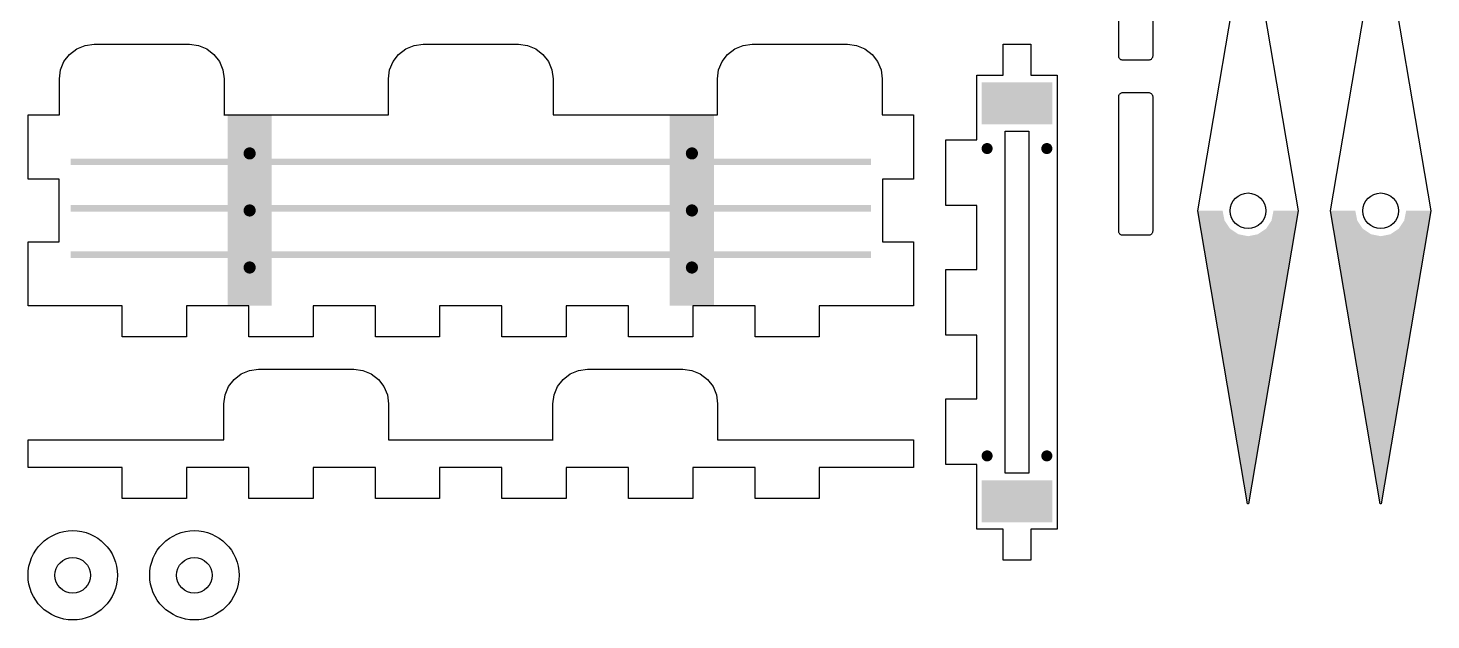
# Model space of a CAD drawing. Header units: millimetres. Extents: x 6 to 299, y 6 to 451.
# Drawn here: x 172 to 298.8, y 6.5 to 60 of the extents above; entities that cross this region are included whole.
import ezdxf

# ---------------------------------------------------------------- set-up
doc = ezdxf.new("R2010")
doc.units = ezdxf.units.MM
doc.layers.add('CUT', color=1, linetype='Continuous')
doc.layers.add('RASTER', color=7, linetype='Continuous')

msp = doc.modelspace()

# ---------------------------------------------------------------- hatches: boundary and pattern name
at = {"layer": 'RASTER'}
for points in [[(264.6, 55.1), (264.6, 51.3), (258.2, 51.3), (258.2, 55.1)], [(190, 52.1), (194, 52.1), (194, 34.9), (190, 34.9)], [(230, 52.1), (234, 52.1), (234, 34.9), (230, 34.9)], [(259.2, 49.1), (259.196, 49.035), (259.183, 48.971), (259.162, 48.909), (259.133, 48.85), (259.097, 48.796), (259.054, 48.746), (259.004, 48.703), (258.95, 48.667), (258.891, 48.638), (258.829, 48.617), (258.765, 48.604), (258.7, 48.6), (258.635, 48.604), (258.571, 48.617), (258.509, 48.638), (258.45, 48.667), (258.396, 48.703), (258.346, 48.746), (258.303, 48.796), (258.267, 48.85), (258.238, 48.909), (258.217, 48.971), (258.204, 49.035), (258.2, 49.1), (258.204, 49.165), (258.217, 49.229), (258.238, 49.291), (258.267, 49.35), (258.303, 49.404), (258.346, 49.454), (258.396, 49.497), (258.45, 49.533), (258.509, 49.562), (258.571, 49.583), (258.635, 49.596), (258.7, 49.6), (258.765, 49.596), (258.829, 49.583), (258.891, 49.562), (258.95, 49.533), (259.004, 49.497), (259.054, 49.454), (259.097, 49.404), (259.133, 49.35), (259.162, 49.291), (259.183, 49.229), (259.196, 49.165)], [(264.6, 49.1), (264.596, 49.035), (264.583, 48.971), (264.562, 48.909), (264.533, 48.85), (264.497, 48.796), (264.454, 48.746), (264.404, 48.703), (264.35, 48.667), (264.291, 48.638), (264.229, 48.617), (264.165, 48.604), (264.1, 48.6), (264.035, 48.604), (263.971, 48.617), (263.909, 48.638), (263.85, 48.667), (263.796, 48.703), (263.746, 48.746), (263.703, 48.796), (263.667, 48.85), (263.638, 48.909), (263.617, 48.971), (263.604, 49.035), (263.6, 49.1), (263.604, 49.165), (263.617, 49.229), (263.638, 49.291), (263.667, 49.35), (263.703, 49.404), (263.746, 49.454), (263.796, 49.497), (263.85, 49.533), (263.909, 49.562), (263.971, 49.583), (264.035, 49.596), (264.1, 49.6), (264.165, 49.596), (264.229, 49.583), (264.291, 49.562), (264.35, 49.533), (264.404, 49.497), (264.454, 49.454), (264.497, 49.404), (264.533, 49.35), (264.562, 49.291), (264.583, 49.229), (264.596, 49.165)], [(192.55, 48.66), (192.545, 48.588), (192.531, 48.518), (192.508, 48.45), (192.476, 48.385), (192.436, 48.325), (192.389, 48.271), (192.335, 48.224), (192.275, 48.184), (192.21, 48.152), (192.142, 48.129), (192.072, 48.115), (192, 48.11), (191.928, 48.115), (191.858, 48.129), (191.79, 48.152), (191.725, 48.184), (191.665, 48.224), (191.611, 48.271), (191.564, 48.325), (191.524, 48.385), (191.492, 48.45), (191.469, 48.518), (191.455, 48.588), (191.45, 48.66), (191.455, 48.732), (191.469, 48.802), (191.492, 48.87), (191.524, 48.935), (191.564, 48.995), (191.611, 49.049), (191.665, 49.096), (191.725, 49.136), (191.79, 49.168), (191.858, 49.191), (191.928, 49.205), (192, 49.21), (192.072, 49.205), (192.142, 49.191), (192.21, 49.168), (192.275, 49.136), (192.335, 49.096), (192.389, 49.049), (192.436, 48.995), (192.476, 48.935), (192.508, 48.87), (192.531, 48.802), (192.545, 48.732)], [(232.55, 48.66), (232.545, 48.588), (232.531, 48.518), (232.508, 48.45), (232.476, 48.385), (232.436, 48.325), (232.389, 48.271), (232.335, 48.224), (232.275, 48.184), (232.21, 48.152), (232.142, 48.129), (232.072, 48.115), (232, 48.11), (231.928, 48.115), (231.858, 48.129), (231.79, 48.152), (231.725, 48.184), (231.665, 48.224), (231.611, 48.271), (231.564, 48.325), (231.524, 48.385), (231.492, 48.45), (231.469, 48.518), (231.455, 48.588), (231.45, 48.66), (231.455, 48.732), (231.469, 48.802), (231.492, 48.87), (231.524, 48.935), (231.564, 48.995), (231.611, 49.049), (231.665, 49.096), (231.725, 49.136), (231.79, 49.168), (231.858, 49.191), (231.928, 49.205), (232, 49.21), (232.072, 49.205), (232.142, 49.191), (232.21, 49.168), (232.275, 49.136), (232.335, 49.096), (232.389, 49.049), (232.436, 48.995), (232.476, 48.935), (232.508, 48.87), (232.531, 48.802), (232.545, 48.732)], [(175.8, 48.2), (248.2, 48.2), (248.2, 47.6), (175.8, 47.6)], [(175.8, 44), (248.2, 44), (248.2, 43.4), (175.8, 43.4)], [(192.55, 43.5), (192.545, 43.428), (192.531, 43.358), (192.508, 43.29), (192.476, 43.225), (192.436, 43.165), (192.389, 43.111), (192.335, 43.064), (192.275, 43.024), (192.21, 42.992), (192.142, 42.969), (192.072, 42.955), (192, 42.95), (191.928, 42.955), (191.858, 42.969), (191.79, 42.992), (191.725, 43.024), (191.665, 43.064), (191.611, 43.111), (191.564, 43.165), (191.524, 43.225), (191.492, 43.29), (191.469, 43.358), (191.455, 43.428), (191.45, 43.5), (191.455, 43.572), (191.469, 43.642), (191.492, 43.71), (191.524, 43.775), (191.564, 43.835), (191.611, 43.889), (191.665, 43.936), (191.725, 43.976), (191.79, 44.008), (191.858, 44.031), (191.928, 44.045), (192, 44.05), (192.072, 44.045), (192.142, 44.031), (192.21, 44.008), (192.275, 43.976), (192.335, 43.936), (192.389, 43.889), (192.436, 43.835), (192.476, 43.775), (192.508, 43.71), (192.531, 43.642), (192.545, 43.572)], [(232.55, 43.5), (232.545, 43.428), (232.531, 43.358), (232.508, 43.29), (232.476, 43.225), (232.436, 43.165), (232.389, 43.111), (232.335, 43.064), (232.275, 43.024), (232.21, 42.992), (232.142, 42.969), (232.072, 42.955), (232, 42.95), (231.928, 42.955), (231.858, 42.969), (231.79, 42.992), (231.725, 43.024), (231.665, 43.064), (231.611, 43.111), (231.564, 43.165), (231.524, 43.225), (231.492, 43.29), (231.469, 43.358), (231.455, 43.428), (231.45, 43.5), (231.455, 43.572), (231.469, 43.642), (231.492, 43.71), (231.524, 43.775), (231.564, 43.835), (231.611, 43.889), (231.665, 43.936), (231.725, 43.976), (231.79, 44.008), (231.858, 44.031), (231.928, 44.045), (232, 44.05), (232.072, 44.045), (232.142, 44.031), (232.21, 44.008), (232.275, 43.976), (232.335, 43.936), (232.389, 43.889), (232.436, 43.835), (232.476, 43.775), (232.508, 43.71), (232.531, 43.642), (232.545, 43.572)], [(282.3, 16.972), (277.8, 43.472), (280, 43.472), (280, 43.472), (280.175, 42.592), (280.674, 41.845), (281.42, 41.347), (282.3, 41.172), (283.18, 41.347), (283.926, 41.845), (284.425, 42.592), (284.6, 43.472), (284.6, 43.472), (286.8, 43.472)], [(294.3, 16.972), (289.8, 43.472), (292, 43.472), (292, 43.472), (292.175, 42.592), (292.674, 41.845), (293.42, 41.347), (294.3, 41.172), (295.18, 41.347), (295.926, 41.845), (296.425, 42.592), (296.6, 43.472), (296.6, 43.472), (298.8, 43.472)], [(175.8, 39.8), (248.2, 39.8), (248.2, 39.2), (175.8, 39.2)], [(192.55, 38.34), (192.545, 38.268), (192.531, 38.198), (192.508, 38.13), (192.476, 38.065), (192.436, 38.005), (192.389, 37.951), (192.335, 37.904), (192.275, 37.864), (192.21, 37.832), (192.142, 37.809), (192.072, 37.795), (192, 37.79), (191.928, 37.795), (191.858, 37.809), (191.79, 37.832), (191.725, 37.864), (191.665, 37.904), (191.611, 37.951), (191.564, 38.005), (191.524, 38.065), (191.492, 38.13), (191.469, 38.198), (191.455, 38.268), (191.45, 38.34), (191.455, 38.412), (191.469, 38.482), (191.492, 38.55), (191.524, 38.615), (191.564, 38.675), (191.611, 38.729), (191.665, 38.776), (191.725, 38.816), (191.79, 38.848), (191.858, 38.871), (191.928, 38.885), (192, 38.89), (192.072, 38.885), (192.142, 38.871), (192.21, 38.848), (192.275, 38.816), (192.335, 38.776), (192.389, 38.729), (192.436, 38.675), (192.476, 38.615), (192.508, 38.55), (192.531, 38.482), (192.545, 38.412)], [(232.55, 38.34), (232.545, 38.268), (232.531, 38.198), (232.508, 38.13), (232.476, 38.065), (232.436, 38.005), (232.389, 37.951), (232.335, 37.904), (232.275, 37.864), (232.21, 37.832), (232.142, 37.809), (232.072, 37.795), (232, 37.79), (231.928, 37.795), (231.858, 37.809), (231.79, 37.832), (231.725, 37.864), (231.665, 37.904), (231.611, 37.951), (231.564, 38.005), (231.524, 38.065), (231.492, 38.13), (231.469, 38.198), (231.455, 38.268), (231.45, 38.34), (231.455, 38.412), (231.469, 38.482), (231.492, 38.55), (231.524, 38.615), (231.564, 38.675), (231.611, 38.729), (231.665, 38.776), (231.725, 38.816), (231.79, 38.848), (231.858, 38.871), (231.928, 38.885), (232, 38.89), (232.072, 38.885), (232.142, 38.871), (232.21, 38.848), (232.275, 38.816), (232.335, 38.776), (232.389, 38.729), (232.436, 38.675), (232.476, 38.615), (232.508, 38.55), (232.531, 38.482), (232.545, 38.412)], [(259.2, 21.299), (259.196, 21.234), (259.183, 21.17), (259.162, 21.108), (259.133, 21.049), (259.097, 20.995), (259.054, 20.945), (259.004, 20.902), (258.95, 20.866), (258.891, 20.837), (258.829, 20.816), (258.765, 20.803), (258.7, 20.799), (258.635, 20.803), (258.571, 20.816), (258.509, 20.837), (258.45, 20.866), (258.396, 20.902), (258.346, 20.945), (258.303, 20.995), (258.267, 21.049), (258.238, 21.108), (258.217, 21.17), (258.204, 21.234), (258.2, 21.299), (258.204, 21.364), (258.217, 21.428), (258.238, 21.49), (258.267, 21.549), (258.303, 21.603), (258.346, 21.653), (258.396, 21.696), (258.45, 21.732), (258.509, 21.761), (258.571, 21.782), (258.635, 21.795), (258.7, 21.799), (258.765, 21.795), (258.829, 21.782), (258.891, 21.761), (258.95, 21.732), (259.004, 21.696), (259.054, 21.653), (259.097, 21.603), (259.133, 21.549), (259.162, 21.49), (259.183, 21.428), (259.196, 21.364)], [(264.6, 21.299), (264.596, 21.234), (264.583, 21.17), (264.562, 21.108), (264.533, 21.049), (264.497, 20.995), (264.454, 20.945), (264.404, 20.902), (264.35, 20.866), (264.291, 20.837), (264.229, 20.816), (264.165, 20.803), (264.1, 20.799), (264.035, 20.803), (263.971, 20.816), (263.909, 20.837), (263.85, 20.866), (263.796, 20.902), (263.746, 20.945), (263.703, 20.995), (263.667, 21.049), (263.638, 21.108), (263.617, 21.17), (263.604, 21.234), (263.6, 21.299), (263.604, 21.364), (263.617, 21.428), (263.638, 21.49), (263.667, 21.549), (263.703, 21.603), (263.746, 21.653), (263.796, 21.696), (263.85, 21.732), (263.909, 21.761), (263.971, 21.782), (264.035, 21.795), (264.1, 21.799), (264.165, 21.795), (264.229, 21.782), (264.291, 21.761), (264.35, 21.732), (264.404, 21.696), (264.454, 21.653), (264.497, 21.603), (264.533, 21.549), (264.562, 21.49), (264.583, 21.428), (264.596, 21.364)], [(264.6, 19.099), (264.6, 15.299), (258.2, 15.299), (258.2, 19.099)]]:
    msp.add_hatch(color=7, dxfattribs=at).paths.add_polyline_path(points)

# ---------------------------------------------------------------- linework, layer by layer
at = {"layer": 'CUT'}
for points in [[(282.339, 16.965), (282.261, 16.965), (277.759, 43.472), (282.261, 69.978), (282.339, 69.978), (286.841, 43.472)], [(294.339, 16.965), (294.261, 16.965), (289.759, 43.472), (294.261, 69.978), (294.339, 69.978), (298.841, 43.472)], [(174.8, 52.14), (174.79, 52.14), (174.79, 55.403), (174.897, 56.213), (175.21, 56.97), (175.709, 57.621), (176.36, 58.12), (177.117, 58.433), (177.927, 58.54), (186.553, 58.54), (187.363, 58.433), (188.12, 58.12), (188.771, 57.621), (189.27, 56.97), (189.583, 56.213), (189.69, 55.403), (189.69, 52.14), (189.68, 52.14), (204.56, 52.14), (204.55, 52.14), (204.55, 55.403), (204.657, 56.213), (204.97, 56.97), (205.469, 57.621), (206.12, 58.12), (206.877, 58.433), (207.687, 58.54), (216.313, 58.54), (217.123, 58.433), (217.88, 58.12), (218.531, 57.621), (219.03, 56.97), (219.343, 56.213), (219.45, 55.403), (219.45, 52.14), (219.44, 52.14), (234.32, 52.14), (234.31, 52.14), (234.31, 55.403), (234.417, 56.213), (234.73, 56.97), (235.229, 57.621), (235.88, 58.12), (236.637, 58.433), (237.447, 58.54), (246.073, 58.54), (246.883, 58.433), (247.64, 58.12), (248.291, 57.621), (248.79, 56.97), (249.103, 56.213), (249.21, 55.403), (249.21, 52.14), (249.2, 52.14), (252.04, 52.14), (252.04, 46.327), (249.24, 46.327), (249.24, 40.673), (252.04, 40.673), (252.04, 34.86), (249.2, 34.86), (243.517, 34.86), (243.517, 32.06), (237.714, 32.06), (237.714, 34.86), (232.071, 34.86), (232.071, 32.06), (226.268, 32.06), (226.268, 34.86), (220.625, 34.86), (220.625, 32.06), (214.822, 32.06), (214.822, 34.86), (209.178, 34.86), (209.178, 32.06), (203.375, 32.06), (203.375, 34.86), (197.732, 34.86), (197.732, 32.06), (191.929, 32.06), (191.929, 34.86), (186.286, 34.86), (186.286, 32.06), (180.483, 32.06), (180.483, 34.86), (174.8, 34.86), (171.96, 34.86), (171.96, 40.673), (174.76, 40.673), (174.76, 46.327), (171.96, 46.327), (171.96, 52.14)], [(265.04, 55.74), (265.04, 14.659), (262.64, 14.659), (262.64, 11.859), (260.16, 11.859), (260.16, 14.659), (257.76, 14.659), (257.76, 20.516), (254.96, 20.516), (254.96, 26.454), (257.76, 26.454), (257.76, 32.231), (254.96, 32.231), (254.96, 38.168), (257.76, 38.168), (257.76, 43.945), (254.96, 43.945), (254.96, 49.883), (257.76, 49.883), (257.76, 55.74), (260.16, 55.74), (260.16, 58.54), (262.64, 58.54), (262.64, 55.74)], [(273.241, 54.172), (273.308, 54.169), (273.37, 54.16), (273.428, 54.145), (273.48, 54.123), (273.527, 54.095), (273.568, 54.06), (273.603, 54.019), (273.631, 53.972), (273.653, 53.919), (273.668, 53.862), (273.677, 53.799), (273.68, 53.733), (273.68, 41.691), (273.677, 41.624), (273.668, 41.562), (273.653, 41.504), (273.631, 41.452), (273.603, 41.404), (273.568, 41.363), (273.527, 41.329), (273.48, 41.3), (273.428, 41.279), (273.37, 41.264), (273.308, 41.255), (273.241, 41.252), (271.039, 41.252), (270.972, 41.255), (270.91, 41.264), (270.852, 41.279), (270.8, 41.3), (270.753, 41.329), (270.712, 41.363), (270.677, 41.404), (270.649, 41.452), (270.627, 41.504), (270.612, 41.562), (270.603, 41.624), (270.6, 41.691), (270.6, 53.733), (270.603, 53.799), (270.612, 53.862), (270.627, 53.919), (270.649, 53.972), (270.677, 54.019), (270.712, 54.06), (270.753, 54.095), (270.8, 54.123), (270.852, 54.145), (270.91, 54.16), (270.972, 54.169), (271.039, 54.172)], [(262.46, 50.66), (262.46, 19.739), (260.34, 19.739), (260.34, 50.66)], [(171.96, 22.74), (174.8, 22.74), (189.68, 22.74), (189.67, 22.74), (189.67, 26.003), (189.777, 26.813), (190.09, 27.57), (190.589, 28.221), (191.24, 28.72), (191.997, 29.033), (192.807, 29.14), (201.433, 29.14), (202.243, 29.033), (203, 28.72), (203.651, 28.221), (204.15, 27.57), (204.463, 26.813), (204.57, 26.003), (204.57, 22.74), (204.56, 22.74), (219.44, 22.74), (219.43, 22.74), (219.43, 26.003), (219.537, 26.813), (219.85, 27.57), (220.349, 28.221), (221, 28.72), (221.757, 29.033), (222.567, 29.14), (231.193, 29.14), (232.003, 29.033), (232.76, 28.72), (233.411, 28.221), (233.91, 27.57), (234.223, 26.813), (234.33, 26.003), (234.33, 22.74), (234.32, 22.74), (249.2, 22.74), (252.04, 22.74), (252.04, 20.26), (249.2, 20.26), (243.517, 20.26), (243.517, 17.46), (237.714, 17.46), (237.714, 20.26), (232.071, 20.26), (232.071, 17.46), (226.268, 17.46), (226.268, 20.26), (220.625, 20.26), (220.625, 17.46), (214.822, 17.46), (214.822, 20.26), (209.178, 20.26), (209.178, 17.46), (203.375, 17.46), (203.375, 20.26), (197.732, 20.26), (197.732, 17.46), (191.929, 17.46), (191.929, 20.26), (186.286, 20.26), (186.286, 17.46), (180.483, 17.46), (180.483, 20.26), (174.8, 20.26), (171.96, 20.26)]]:
    msp.add_lwpolyline(points, close=True, dxfattribs=at)
msp.add_lwpolyline([(273.68, 69.573), (273.68, 57.531), (273.677, 57.464), (273.668, 57.402), (273.653, 57.344), (273.631, 57.292), (273.603, 57.244), (273.568, 57.203), (273.527, 57.169), (273.48, 57.14), (273.428, 57.119), (273.37, 57.104), (273.308, 57.095), (273.241, 57.092), (271.039, 57.092), (270.972, 57.095), (270.91, 57.104), (270.852, 57.119), (270.8, 57.14), (270.753, 57.169), (270.712, 57.203), (270.677, 57.244), (270.649, 57.292), (270.627, 57.344), (270.612, 57.402), (270.603, 57.464), (270.6, 57.531), (270.6, 69.573)], dxfattribs=at)
for centre, radius in [((282.3, 43.472), 1.61), ((294.3, 43.472), 1.61), ((176, 10.5), 4.04), ((187, 10.5), 4.04), ((176, 10.5), 1.61), ((187, 10.5), 1.61)]:
    msp.add_circle(centre, radius, dxfattribs=at)

doc.saveas('drawing.dxf')
